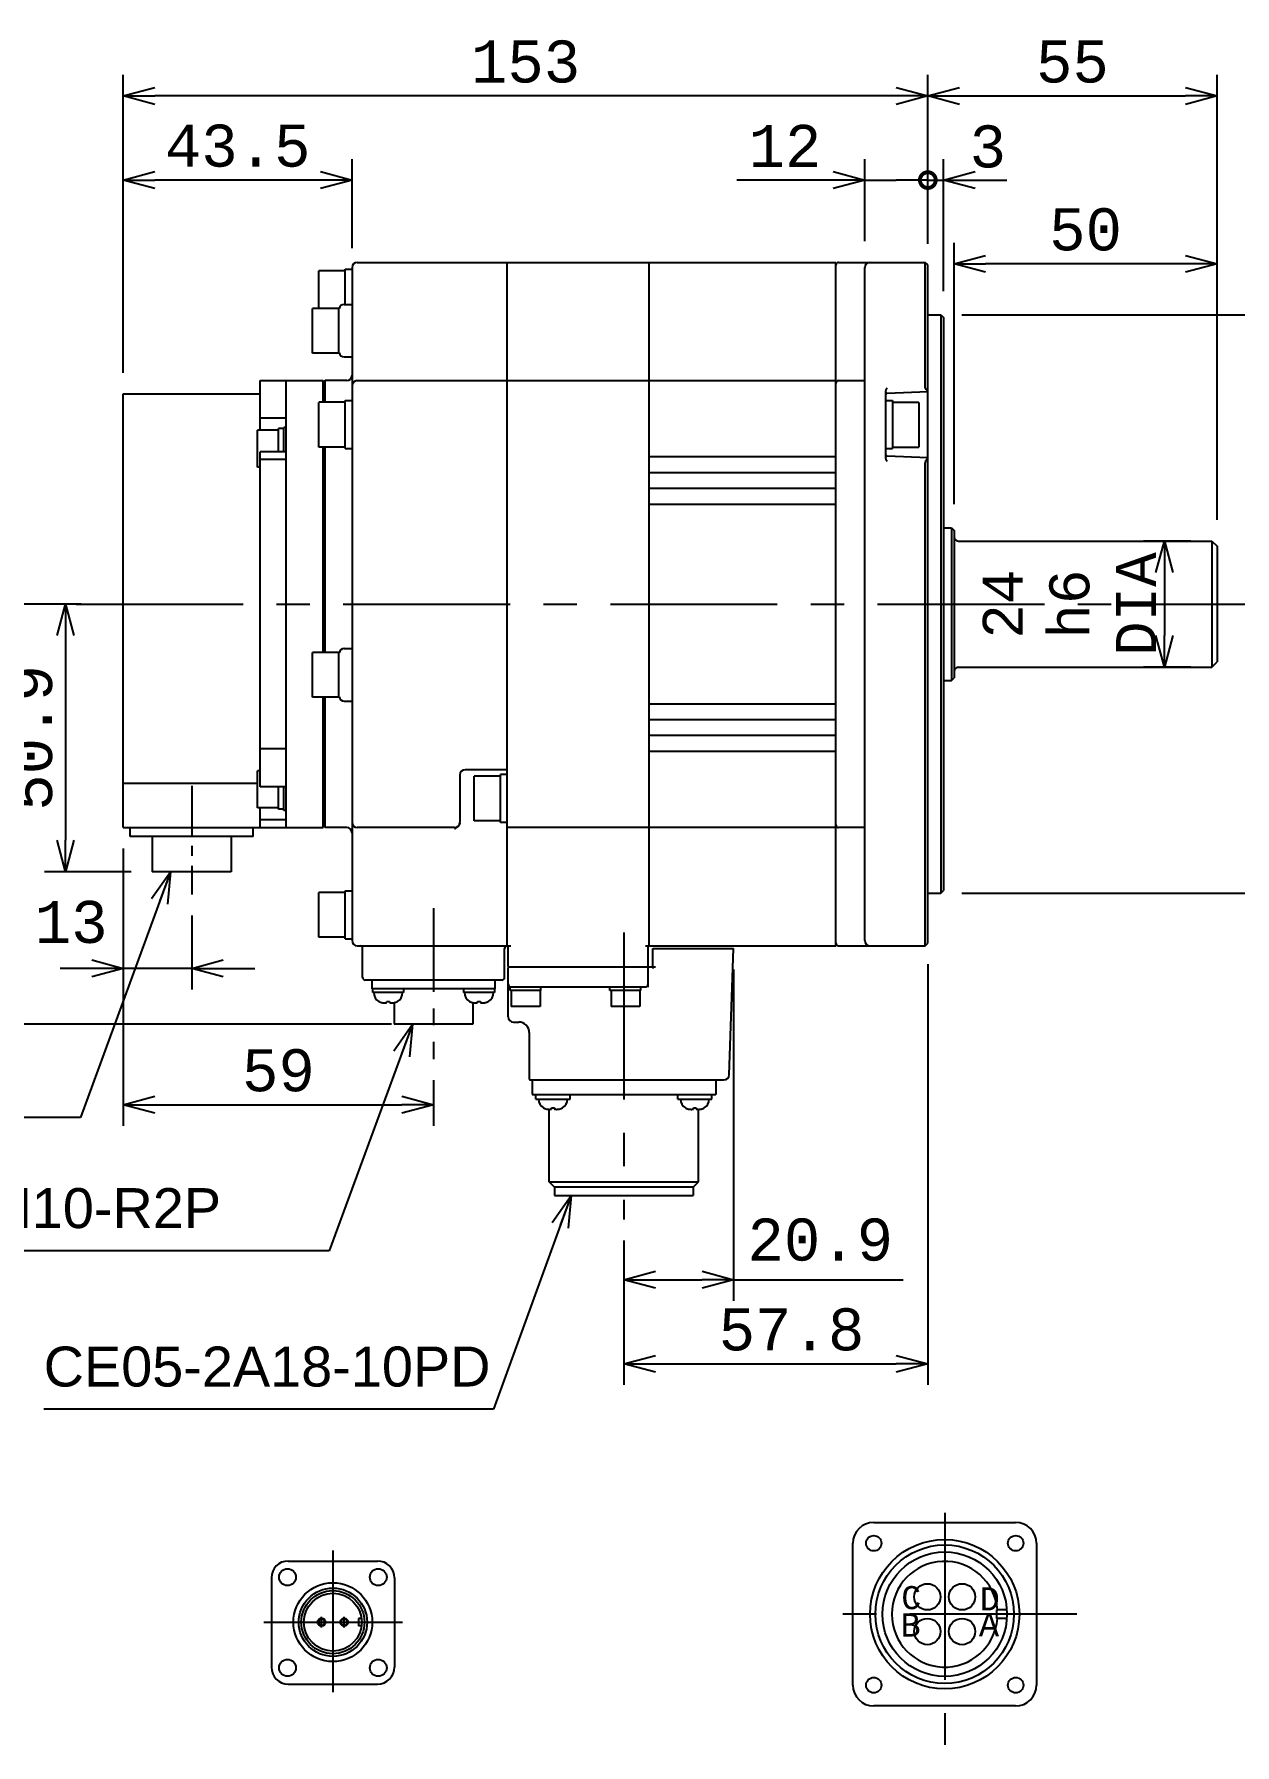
# Model space of a CAD drawing. Header units: millimetres. Extents: x 25 to 667, y 128 to 521.
# Drawn here: x 211.2 to 439.5, y 127.7 to 453.1 of the extents above; entities that cross this region are included whole.
import ezdxf

# ---------------------------------------------------------------- set-up
doc = ezdxf.new("R2010")
doc.units = ezdxf.units.MM
doc.linetypes.add('CENTER', pattern=[50.8, 31.75, -6.35, 6.35, -6.35])
for name, color, linetype in [('CENTER', 1, 'CENTER'), ('CONNECTOR-SECTION', 7, 'Continuous'), ('DIM', 97, 'Continuous')]:
    doc.layers.add(name, color=color, linetype=linetype)
doc.styles.add('Arial', font='ARIAL.TTF')
doc.styles.add('monotxt.shx', font='monotxt.shx', dxfattribs={"bigfont": 'extfont2.shx'})
doc.dimstyles.new('MANUAL', dxfattribs={"dimscale": 4, "dimtxt": 2, "dimasz": 1.5, "dimexe": 1, "dimexo": 1, "dimtad": 1, "dimdec": 1, "dimdsep": 46, "dimtxsty": 'monotxt.shx', "dimblk": 'OPEN30', "dimcen": 2.5, "dimadec": 0, "dimazin": 0, "dimtfac": 1, "dimtdec": 1, "dimtmove": 0, "dimatfit": 3, "dimldrblk": 'OPEN30', "dimfxl": 1, "dimtzin": 0, "dimlwe": -1, "dimarcsym": 0})
doc.dimstyles.new('MANUAL diameter', dxfattribs={"dimscale": 4, "dimtxt": 1.9, "dimasz": 1.5, "dimexe": 1, "dimexo": 1, "dimgap": 0.4, "dimtad": 1, "dimdsep": 46, "dimtxsty": 'monotxt.shx', "dimblk": 'OPEN30', "dimcen": 0.09, "dimclre": 256, "dimadec": 0, "dimazin": 0, "dimtfac": 1, "dimtmove": 0, "dimatfit": 3, "dimldrblk": 'OPEN30', "dimfxl": 1, "dimtolj": 1, "dimtzin": 0, "dimarcsym": 0})

# ---------------------------------------------------------------- blocks, each defined once
blk = doc.blocks.new('_DotSmall')
at = {"color": 0, "linetype": 'ByBlock', "const_width": 0.5}
blk.add_lwpolyline([(-0.0625, 0, 1), (0.0625, 0, 1)], format="xyb", close=True, dxfattribs=at)
blk = doc.blocks.new('_Open30')
at = {"color": 0, "linetype": 'ByBlock', "lineweight": -2}
for p, q in [((-1, 0.268), (0, 0)), ((0, 0), (-1, -0.268)), ((0, 0), (-1, 0))]:
    blk.add_line(p, q, dxfattribs=at)
blk = doc.blocks.new('*D8')
at = {"layer": 'Defpoints', "color": 0}
for p in [(369.12, 425.31), (369.12, 409.67), (381.12, 409.39)]:
    blk.add_point(p, dxfattribs=at)
at = {"layer": 'DIM', "color": 0}
for p, q in [((369.12, 413.67), (369.12, 429.31)), ((381.12, 413.39), (381.12, 429.31))]:
    blk.add_line(p, q, dxfattribs=at)
at = {"layer": 'DIM', "color": 0, "lineweight": -2}
for p, q in [((369.12, 425.31), (344.79, 425.31)), ((363.12, 425.31), (357.12, 425.31)), ((369.12, 425.31), (375.12, 425.31)), ((381.12, 425.31), (375.12, 425.31))]:
    blk.add_line(p, q, dxfattribs=at)
at = {"layer": 'DIM', "color": 0, "lineweight": -2, "xscale": 6, "yscale": 6, "zscale": 6}
for name, p in [('_Open30', (369.12, 425.31)), ('_DotSmall', (381.12, 425.31))]:
    blk.add_blockref(name, p, dxfattribs=at)
at = {"layer": 'DIM', "color": 0, "insert": (353.95, 431.81), "char_height": 8, "attachment_point": 5, "style": 'monotxt.shx'}
blk.add_mtext('12', dxfattribs=at)
blk = doc.blocks.new('*D9')
at = {"layer": 'Defpoints', "color": 0}
for p in [(384.12, 425.31), (381.12, 409.39), (384.12, 400.17)]:
    blk.add_point(p, dxfattribs=at)
at = {"layer": 'DIM', "color": 0}
for p, q in [((381.12, 413.39), (381.12, 429.31)), ((384.12, 404.17), (384.12, 429.31))]:
    blk.add_line(p, q, dxfattribs=at)
at = {"layer": 'DIM', "color": 0, "lineweight": -2}
for p, q in [((381.12, 425.31), (375.12, 425.31)), ((381.12, 425.31), (384.12, 425.31)), ((390.12, 425.31), (396.12, 425.31))]:
    blk.add_line(p, q, dxfattribs=at)
at = {"layer": 'DIM', "color": 0, "lineweight": -2, "xscale": 6, "yscale": 6, "zscale": 6}
blk.add_blockref('_DotSmall', (381.12, 425.31), dxfattribs=at)
at = {"layer": 'DIM', "color": 0, "lineweight": -2, "xscale": 6, "yscale": 6, "zscale": 6, "rotation": 180}
blk.add_blockref('_Open30', (384.12, 425.31), dxfattribs=at)
at = {"layer": 'DIM', "color": 0, "insert": (396.94, 431.66), "char_height": 8, "attachment_point": 5, "style": 'monotxt.shx'}
blk.add_mtext('3\u3000', dxfattribs=at)
blk = doc.blocks.new('*D10')
at = {"layer": 'Defpoints', "color": 0}
for p in [(228.12, 441.31), (381.12, 409.17), (228.12, 384.67)]:
    blk.add_point(p, dxfattribs=at)
at = {"layer": 'DIM', "color": 0}
for p, q in [((228.12, 388.67), (228.12, 445.31)), ((381.12, 413.17), (381.12, 445.31))]:
    blk.add_line(p, q, dxfattribs=at)
at = {"layer": 'DIM', "color": 0, "lineweight": -2}
blk.add_line((375.12, 441.31), (234.12, 441.31), dxfattribs=at)
at = {"layer": 'DIM', "color": 0, "lineweight": -2, "xscale": 6, "yscale": 6, "zscale": 6, "rotation": 180}
blk.add_blockref('_Open30', (228.12, 441.31), dxfattribs=at)
at = {"layer": 'DIM', "color": 0, "lineweight": -2, "xscale": 6, "yscale": 6, "zscale": 6}
blk.add_blockref('_Open30', (381.12, 441.31), dxfattribs=at)
at = {"layer": 'DIM', "color": 0, "insert": (304.62, 447.81), "char_height": 8, "attachment_point": 5, "style": 'monotxt.shx'}
blk.add_mtext('153', dxfattribs=at)
blk = doc.blocks.new('*D11')
at = {"layer": 'Defpoints', "color": 0}
for p in [(228.12, 425.31), (271.62, 408.38), (228.12, 384.67)]:
    blk.add_point(p, dxfattribs=at)
at = {"layer": 'DIM', "color": 0}
for p, q in [((228.12, 388.67), (228.12, 429.31)), ((271.62, 412.38), (271.62, 429.31))]:
    blk.add_line(p, q, dxfattribs=at)
at = {"layer": 'DIM', "color": 0, "lineweight": -2}
blk.add_line((265.62, 425.31), (234.12, 425.31), dxfattribs=at)
at = {"layer": 'DIM', "color": 0, "lineweight": -2, "xscale": 6, "yscale": 6, "zscale": 6, "rotation": 180}
blk.add_blockref('_Open30', (228.12, 425.31), dxfattribs=at)
at = {"layer": 'DIM', "color": 0, "lineweight": -2, "xscale": 6, "yscale": 6, "zscale": 6}
blk.add_blockref('_Open30', (271.62, 425.31), dxfattribs=at)
at = {"layer": 'DIM', "color": 0, "insert": (249.87, 431.81), "char_height": 8, "attachment_point": 5, "style": 'monotxt.shx'}
blk.add_mtext('43.5', dxfattribs=at)
blk = doc.blocks.new('*D12')
at = {"layer": 'Defpoints', "color": 0}
for p in [(436.12, 441.31), (381.12, 409.67), (436.12, 356.67)]:
    blk.add_point(p, dxfattribs=at)
at = {"layer": 'DIM', "color": 0}
for p, q in [((381.12, 413.67), (381.12, 445.31)), ((436.12, 360.67), (436.12, 445.31))]:
    blk.add_line(p, q, dxfattribs=at)
at = {"layer": 'DIM', "color": 0, "lineweight": -2}
blk.add_line((387.12, 441.31), (430.12, 441.31), dxfattribs=at)
at = {"layer": 'DIM', "color": 0, "lineweight": -2, "xscale": 6, "yscale": 6, "zscale": 6, "rotation": 180}
blk.add_blockref('_Open30', (381.12, 441.31), dxfattribs=at)
at = {"layer": 'DIM', "color": 0, "lineweight": -2, "xscale": 6, "yscale": 6, "zscale": 6}
blk.add_blockref('_Open30', (436.12, 441.31), dxfattribs=at)
at = {"layer": 'DIM', "color": 0, "insert": (408.62, 447.81), "char_height": 8, "attachment_point": 5, "style": 'monotxt.shx'}
blk.add_mtext('55', dxfattribs=at)
blk = doc.blocks.new('*D13')
at = {"layer": 'Defpoints', "color": 0}
for p in [(386.12, 409.39), (386.12, 359.67), (436.12, 356.67)]:
    blk.add_point(p, dxfattribs=at)
at = {"layer": 'DIM', "color": 0}
for p, q in [((386.12, 363.67), (386.12, 413.39)), ((436.12, 360.67), (436.12, 413.39))]:
    blk.add_line(p, q, dxfattribs=at)
at = {"layer": 'DIM', "color": 0, "lineweight": -2}
blk.add_line((430.12, 409.39), (392.12, 409.39), dxfattribs=at)
at = {"layer": 'DIM', "color": 0, "lineweight": -2, "xscale": 6, "yscale": 6, "zscale": 6, "rotation": 180}
blk.add_blockref('_Open30', (386.12, 409.39), dxfattribs=at)
at = {"layer": 'DIM', "color": 0, "lineweight": -2, "xscale": 6, "yscale": 6, "zscale": 6}
blk.add_blockref('_Open30', (436.12, 409.39), dxfattribs=at)
at = {"layer": 'DIM', "color": 0, "insert": (411.12, 415.89), "char_height": 8, "attachment_point": 5, "style": 'monotxt.shx'}
blk.add_mtext('50', dxfattribs=at)
blk = doc.blocks.new('*D14')
at = {"layer": 'Defpoints', "color": 0}
for p in [(383.62, 399.67), (383.62, 289.67), (451.53, 289.67)]:
    blk.add_point(p, dxfattribs=at)
at = {"layer": 'DIM', "lineweight": -2}
for p, q in [((387.62, 399.67), (455.53, 399.67)), ((387.62, 289.67), (455.53, 289.67))]:
    blk.add_line(p, q, dxfattribs=at)
at = {"layer": 'DIM', "color": 0, "lineweight": -2}
blk.add_line((451.53, 393.67), (451.53, 295.67), dxfattribs=at)
at = {"layer": 'DIM', "color": 0, "lineweight": -2, "xscale": 6, "yscale": 6, "zscale": 6}
for p, rotation in [((451.53, 399.67), 90), ((451.53, 289.67), 270)]:
    blk.add_blockref('_Open30', p, dxfattribs=dict(at, rotation=rotation))
at = {"layer": 'DIM', "color": 0, "insert": (446.13, 344.67), "char_height": 7.6, "attachment_point": 5, "rotation": 90, "style": 'monotxt.shx'}
blk.add_mtext('\\A1;110 h7 DIA.', dxfattribs=at)
blk = doc.blocks.new('*D15')
at = {"layer": 'Defpoints', "color": 0}
for p in [(435.12, 356.67), (426.11, 332.67), (435.12, 332.67)]:
    blk.add_point(p, dxfattribs=at)
at = {"layer": 'DIM', "lineweight": -2}
for p, q in [((431.12, 356.67), (422.11, 356.67)), ((431.12, 332.67), (422.11, 332.67))]:
    blk.add_line(p, q, dxfattribs=at)
at = {"layer": 'DIM', "color": 0, "lineweight": -2}
blk.add_line((426.11, 350.67), (426.11, 338.67), dxfattribs=at)
at = {"layer": 'DIM', "color": 0, "lineweight": -2, "xscale": 6, "yscale": 6, "zscale": 6}
for p, rotation in [((426.11, 356.67), 90), ((426.11, 332.67), 270)]:
    blk.add_blockref('_Open30', p, dxfattribs=dict(at, rotation=rotation))
at = {"layer": 'DIM', "color": 0, "insert": (408.04, 344.67), "char_height": 7.6, "attachment_point": 5, "rotation": 90, "style": 'monotxt.shx'}
blk.add_mtext('\\A1;24\\Ph6\\PDIA', dxfattribs=at)
blk = doc.blocks.new('*D16')
at = {"layer": 'Defpoints', "color": 0}
for p in [(381.12, 280.17), (323.32, 226.64), (381.12, 200.18)]:
    blk.add_point(p, dxfattribs=at)
at = {"layer": 'DIM', "color": 0}
for p, q in [((381.12, 276.17), (381.12, 196.18)), ((323.32, 222.64), (323.32, 196.18))]:
    blk.add_line(p, q, dxfattribs=at)
at = {"layer": 'DIM', "color": 0, "lineweight": -2}
blk.add_line((329.32, 200.18), (375.12, 200.18), dxfattribs=at)
at = {"layer": 'DIM', "color": 0, "lineweight": -2, "xscale": 6, "yscale": 6, "zscale": 6, "rotation": 180}
blk.add_blockref('_Open30', (323.32, 200.18), dxfattribs=at)
at = {"layer": 'DIM', "color": 0, "lineweight": -2, "xscale": 6, "yscale": 6, "zscale": 6}
blk.add_blockref('_Open30', (381.12, 200.18), dxfattribs=at)
at = {"layer": 'DIM', "color": 0, "insert": (355.2, 206.68), "char_height": 8, "attachment_point": 5, "style": 'monotxt.shx'}
blk.add_mtext('57.8', dxfattribs=at)
blk = doc.blocks.new('*D17')
at = {"layer": 'Defpoints', "color": 0}
for p in [(224.12, 344.67), (217.13, 293.77), (233.62, 293.77)]:
    blk.add_point(p, dxfattribs=at)
at = {"layer": 'DIM', "color": 0}
for p, q in [((220.12, 344.67), (213.13, 344.67)), ((229.62, 293.77), (213.13, 293.77))]:
    blk.add_line(p, q, dxfattribs=at)
at = {"layer": 'DIM', "color": 0, "lineweight": -2}
blk.add_line((217.13, 338.67), (217.13, 299.77), dxfattribs=at)
at = {"layer": 'DIM', "color": 0, "lineweight": -2, "xscale": 6, "yscale": 6, "zscale": 6}
for p, rotation in [((217.13, 344.67), 90), ((217.13, 293.77), 270)]:
    blk.add_blockref('_Open30', p, dxfattribs=dict(at, rotation=rotation))
at = {"layer": 'DIM', "color": 0, "insert": (210.63, 319.22), "char_height": 8, "attachment_point": 5, "rotation": 90, "style": 'monotxt.shx'}
blk.add_mtext('50.9', dxfattribs=at)
blk = doc.blocks.new('*D18')
at = {"layer": 'Defpoints', "color": 0}
for p in [(228.12, 302.17), (287.12, 258.14), (287.12, 249.46)]:
    blk.add_point(p, dxfattribs=at)
at = {"layer": 'DIM', "color": 0}
for p, q in [((228.12, 298.17), (228.12, 245.46)), ((287.12, 254.14), (287.12, 245.46))]:
    blk.add_line(p, q, dxfattribs=at)
at = {"layer": 'DIM', "color": 0, "lineweight": -2}
blk.add_line((234.12, 249.46), (281.12, 249.46), dxfattribs=at)
at = {"layer": 'DIM', "color": 0, "lineweight": -2, "xscale": 6, "yscale": 6, "zscale": 6, "rotation": 180}
blk.add_blockref('_Open30', (228.12, 249.46), dxfattribs=at)
at = {"layer": 'DIM', "color": 0, "lineweight": -2, "xscale": 6, "yscale": 6, "zscale": 6}
blk.add_blockref('_Open30', (287.12, 249.46), dxfattribs=at)
at = {"layer": 'DIM', "color": 0, "insert": (257.62, 255.96), "char_height": 8, "attachment_point": 5, "style": 'monotxt.shx'}
blk.add_mtext('59', dxfattribs=at)
blk = doc.blocks.new('*D19')
at = {"layer": 'Defpoints', "color": 0}
for p in [(224.12, 344.67), (201.13, 264.77), (283.12, 264.77)]:
    blk.add_point(p, dxfattribs=at)
at = {"layer": 'DIM', "color": 0}
for p, q in [((220.12, 344.67), (197.13, 344.67)), ((279.12, 264.77), (197.13, 264.77))]:
    blk.add_line(p, q, dxfattribs=at)
at = {"layer": 'DIM', "color": 0, "lineweight": -2}
blk.add_line((201.13, 338.67), (201.13, 270.77), dxfattribs=at)
at = {"layer": 'DIM', "color": 0, "lineweight": -2, "xscale": 6, "yscale": 6, "zscale": 6}
for p, rotation in [((201.13, 344.67), 90), ((201.13, 264.77), 270)]:
    blk.add_blockref('_Open30', p, dxfattribs=dict(at, rotation=rotation))
at = {"layer": 'DIM', "color": 0, "insert": (194.63, 304.72), "char_height": 8, "attachment_point": 5, "rotation": 90, "style": 'monotxt.shx'}
blk.add_mtext('79.9', dxfattribs=at)
blk = doc.blocks.new('*D22')
at = {"layer": 'Defpoints', "color": 0}
for p in [(344.19, 279.17), (323.32, 227.64), (344.19, 216.18)]:
    blk.add_point(p, dxfattribs=at)
at = {"layer": 'DIM', "color": 0}
for p, q in [((344.19, 275.17), (344.19, 212.18)), ((323.32, 223.64), (323.32, 212.18))]:
    blk.add_line(p, q, dxfattribs=at)
at = {"layer": 'DIM', "color": 0, "lineweight": -2}
blk.add_line((329.32, 216.18), (338.19, 216.18), dxfattribs=at)
at = {"layer": 'DIM', "color": 0, "lineweight": -2, "xscale": 6, "yscale": 6, "zscale": 6, "rotation": 180}
blk.add_blockref('_Open30', (323.32, 216.18), dxfattribs=at)
at = {"layer": 'DIM', "color": 0, "lineweight": -2, "xscale": 6, "yscale": 6, "zscale": 6}
blk.add_blockref('_Open30', (344.19, 216.18), dxfattribs=at)
at = {"layer": 'DIM', "color": 0, "insert": (360.67, 223.76), "char_height": 8, "attachment_point": 5, "style": 'monotxt.shx'}
blk.add_mtext('20.9', dxfattribs=at)
blk = doc.blocks.new('*D25')
at = {"layer": 'Defpoints', "color": 0}
for p in [(228.12, 302.17), (241.12, 289.47), (228.12, 275.4)]:
    blk.add_point(p, dxfattribs=at)
at = {"layer": 'DIM', "color": 0}
for p, q in [((228.12, 298.17), (228.12, 271.4)), ((241.12, 285.47), (241.12, 271.4))]:
    blk.add_line(p, q, dxfattribs=at)
at = {"layer": 'DIM', "color": 0, "lineweight": -2}
for p, q in [((222.12, 275.4), (216.12, 275.4)), ((241.12, 275.4), (228.12, 275.4)), ((247.12, 275.4), (253.12, 275.4))]:
    blk.add_line(p, q, dxfattribs=at)
at = {"layer": 'DIM', "color": 0, "lineweight": -2, "xscale": 6, "yscale": 6, "zscale": 6}
blk.add_blockref('_Open30', (228.12, 275.4), dxfattribs=at)
at = {"layer": 'DIM', "color": 0, "lineweight": -2, "xscale": 6, "yscale": 6, "zscale": 6, "rotation": 180}
blk.add_blockref('_Open30', (241.12, 275.4), dxfattribs=at)
at = {"layer": 'DIM', "color": 0, "insert": (218.2, 284.17), "char_height": 8, "attachment_point": 5, "style": 'monotxt.shx'}
blk.add_mtext('13', dxfattribs=at)

msp = doc.modelspace()

# ---------------------------------------------------------------- linework, layer by layer
for p, q in [((270.321, 408.029), (265.321, 408.029)), ((265.321, 400.923), (265.321, 408.027)), ((270.321, 401.673), (270.321, 408.379)), ((270.321, 408.379), (271.621, 408.379)), ((271.621, 408.673), (271.621, 280.673)), ((272.621, 409.673), (363.621, 409.673)), ((301.121, 279.673), (301.121, 409.673)), ((328.121, 279.673), (328.121, 409.673)), ((363.621, 279.673), (363.621, 409.673)), ((364.121, 409.673), (380.621, 409.673)), ((369.121, 344.673), (369.121, 408.673)), ((380.621, 386.06), (380.621, 409.673)), ((381.121, 409.173), (380.621, 409.673)), ((381.121, 280.173), (381.121, 409.173)), ((269.121, 400.923), (264.121, 400.923)), ((264.121, 392.424), (264.121, 400.921)), ((269.121, 392.424), (269.121, 400.921)), ((270.121, 401.673), (271.621, 401.673)), ((381.121, 399.673), (383.621, 399.673)), ((383.621, 399.673), (383.621, 289.673)), ((383.621, 399.673), (384.121, 399.173)), ((384.121, 399.172), (384.121, 290.173)), ((269.121, 392.423), (264.121, 392.423)), ((270.121, 391.673), (271.621, 391.673)), ((270.621, 387.173), (266.521, 387.173)), ((266.521, 383.048), (266.521, 387.173)), ((272.621, 387.173), (363.621, 387.173)), ((364.121, 387.173), (369.121, 387.173)), ((373.121, 372.618), (373.121, 384.977)), ((373.411, 384.808), (381.121, 385.077)), ((270.321, 383.048), (265.321, 383.048)), ((265.321, 374.549), (265.321, 383.046)), ((270.321, 374.244), (270.321, 383.398)), ((270.321, 383.398), (271.621, 383.398)), ((373.121, 383.398), (374.421, 383.398)), ((374.421, 383.398), (374.421, 374.244)), ((374.421, 383.048), (379.421, 383.048)), ((379.421, 383.046), (379.421, 374.549)), ((270.321, 374.548), (265.321, 374.548)), ((266.521, 335.464), (266.521, 374.548)), ((270.321, 374.244), (271.621, 374.244)), ((373.121, 374.244), (374.421, 374.244)), ((374.421, 374.548), (379.421, 374.548)), ((363.621, 372.673), (328.121, 372.673)), ((381.121, 372.518), (373.411, 372.787)), ((380.621, 279.673), (380.621, 371.535)), ((328.121, 369.673), (363.621, 369.673)), ((363.621, 366.673), (328.121, 366.673)), ((328.121, 363.673), (363.621, 363.673)), ((384.121, 359.173), (385.621, 359.173)), ((385.621, 359.173), (385.621, 330.173)), ((385.621, 359.173), (386.121, 358.673)), ((386.121, 358.673), (386.121, 330.673)), ((386.921, 356.673), (435.121, 356.673)), ((435.121, 356.673), (435.121, 332.673)), ((435.121, 356.673), (436.121, 355.673)), ((436.121, 355.673), (436.121, 333.673)), ((369.121, 280.673), (369.121, 344.673)), ((269.121, 335.464), (264.121, 335.464)), ((264.121, 326.965), (264.121, 335.462)), ((269.121, 326.965), (269.121, 335.462)), ((270.121, 336.214), (271.621, 336.214)), ((386.921, 332.673), (435.121, 332.673)), ((435.121, 332.673), (436.121, 333.673)), ((384.121, 330.173), (385.621, 330.173)), ((385.621, 330.173), (386.121, 330.673)), ((269.121, 326.964), (264.121, 326.964)), ((266.521, 302.173), (266.521, 326.964)), ((270.121, 326.214), (271.621, 326.214)), ((363.621, 325.673), (328.121, 325.673)), ((363.621, 322.673), (328.121, 322.673)), ((363.621, 319.673), (328.121, 319.673)), ((328.121, 316.673), (363.621, 316.673)), ((301.121, 313.173), (293.121, 313.173)), ((292.121, 312.287), (292.121, 303.173)), ((299.821, 311.923), (294.821, 311.923)), ((294.821, 303.424), (294.821, 311.921)), ((301.121, 312.273), (299.821, 312.273)), ((299.821, 303.119), (299.821, 312.273)), ((266.521, 302.173), (266.121, 302.573)), ((299.821, 303.423), (294.821, 303.423)), ((301.121, 303.119), (299.821, 303.119)), ((270.621, 302.173), (266.521, 302.173)), ((291.121, 302.173), (272.621, 302.173)), ((363.621, 302.173), (301.121, 302.173)), ((369.121, 302.173), (364.121, 302.173)), ((270.321, 289.816), (265.321, 289.816)), ((265.321, 281.318), (265.321, 289.815)), ((270.321, 281.012), (270.321, 290.166)), ((270.321, 290.166), (271.621, 290.166)), ((381.121, 289.673), (383.621, 289.673)), ((383.621, 289.673), (384.121, 290.173)), ((270.321, 281.316), (265.321, 281.316)), ((270.321, 281.012), (271.621, 281.012)), ((380.621, 279.673), (381.121, 280.173)), ((272.621, 279.673), (301.821, 279.673)), ((273.621, 273.673), (273.621, 279.173)), ((300.621, 273.673), (300.621, 279.173)), ((301.321, 275.773), (301.321, 279.673)), ((327.421, 279.673), (363.621, 279.673)), ((327.921, 275.773), (327.921, 279.673)), ((328.821, 279.173), (344.194, 279.173)), ((328.821, 275.51), (328.821, 279.173)), ((343.355, 255.138), (344.194, 279.173)), ((364.121, 279.673), (380.621, 279.673)), ((301.321, 266.173), (301.321, 275.473)), ((301.421, 275.673), (329.321, 275.673)), ((327.921, 271.813), (327.921, 275.473)), ((300.121, 273.173), (274.121, 273.173)), ((275.421, 271.473), (275.421, 273.173)), ((298.821, 271.473), (275.421, 271.473)), ((275.541, 271.473), (275.541, 270.773)), ((281.42, 270.773), (275.543, 270.773)), ((281.42, 271.473), (281.42, 270.773)), ((292.801, 271.473), (292.801, 270.773)), ((298.68, 270.773), (292.803, 270.773)), ((298.68, 271.473), (298.68, 270.773)), ((298.821, 271.473), (298.821, 273.173)), ((301.671, 271.173), (301.671, 271.873)), ((301.673, 271.873), (327.421, 271.873)), ((307.55, 271.173), (301.673, 271.173)), ((301.871, 271.173), (301.871, 268.173)), ((307.371, 271.173), (307.371, 268.173)), ((307.55, 271.173), (307.55, 271.873)), ((320.671, 271.173), (320.671, 271.873)), ((326.55, 271.173), (320.673, 271.173)), ((320.871, 271.173), (320.871, 268.173)), ((326.371, 271.173), (326.371, 268.173)), ((326.55, 271.173), (326.55, 271.873)), ((276.691, 269.108), (276.713, 269.108)), ((278.211, 269.108), (278.771, 269.108)), ((278.211, 268.888), (278.211, 269.108)), ((278.771, 269.108), (278.771, 268.888)), ((279.621, 268.873), (279.621, 264.773)), ((280.269, 269.108), (280.291, 269.108)), ((293.951, 269.108), (293.973, 269.108)), ((294.621, 268.873), (294.621, 264.773)), ((295.471, 269.108), (296.031, 269.108)), ((295.471, 268.888), (295.471, 269.108)), ((296.031, 269.108), (296.031, 268.888)), ((297.529, 269.108), (297.551, 269.108)), ((307.369, 268.173), (301.874, 268.173)), ((326.369, 268.173), (320.874, 268.173)), ((294.621, 264.773), (279.621, 264.773)), ((302.322, 265.173), (303.324, 265.173)), ((305.321, 263.173), (305.321, 254.373)), ((305.521, 254.173), (342.356, 254.173)), ((305.861, 254.173), (305.861, 251.423)), ((340.781, 254.173), (340.781, 251.423)), ((305.861, 251.423), (340.781, 251.423)), ((306.586, 250.523), (306.586, 251.423)), ((306.586, 250.523), (313.086, 250.523)), ((313.086, 250.523), (313.086, 251.423)), ((333.556, 250.523), (333.556, 251.423)), ((333.556, 250.523), (340.056, 250.523)), ((340.056, 250.523), (340.056, 251.423)), ((308.036, 248.858), (308.058, 248.858)), ((309.121, 234.808), (309.121, 248.583)), ((309.556, 248.638), (309.556, 248.858)), ((309.556, 248.858), (310.116, 248.858)), ((310.116, 248.858), (310.116, 248.638)), ((311.614, 248.858), (311.636, 248.858)), ((335.006, 248.858), (335.028, 248.858)), ((336.526, 248.638), (336.526, 248.858)), ((336.526, 248.858), (337.086, 248.858)), ((337.086, 248.858), (337.086, 248.638)), ((337.521, 234.808), (337.521, 248.583)), ((338.584, 248.858), (338.606, 248.858)), ((309.121, 234.808), (337.521, 234.808)), ((310.146, 233.783), (309.121, 234.808)), ((336.496, 233.783), (337.521, 234.808)), ((336.496, 233.783), (310.146, 233.783)), ((310.146, 233.783), (310.146, 232.183)), ((310.146, 232.183), (336.496, 232.183)), ((336.496, 233.783), (336.496, 232.183))]:
    msp.add_line(p, q)
at = {"color": 215}
for p, q in [((254.121, 387.173), (266.121, 387.173)), ((254.121, 377.741), (254.121, 387.173)), ((259.121, 302.173), (259.121, 387.173)), ((266.521, 387.173), (266.121, 386.773)), ((266.121, 383.048), (266.121, 387.173)), ((228.121, 302.173), (228.121, 384.673)), ((228.121, 384.673), (254.121, 384.673)), ((257.621, 377.741), (253.621, 377.741)), ((253.621, 370.741), (253.621, 377.741)), ((259.121, 380.021), (254.121, 380.021)), ((258.621, 378.041), (257.621, 378.041)), ((257.621, 373.657), (257.621, 378.041)), ((259.121, 378.241), (258.621, 378.241)), ((258.621, 373.657), (258.621, 378.241)), ((266.121, 335.464), (266.121, 374.548)), ((254.121, 309.92), (254.121, 373.657)), ((259.121, 373.657), (254.121, 373.657)), ((259.121, 372.176), (254.121, 372.176)), ((254.121, 370.741), (253.621, 370.741)), ((266.121, 302.173), (266.121, 326.964)), ((259.121, 317.169), (254.121, 317.169)), ((253.621, 305.934), (253.621, 312.934)), ((254.121, 312.934), (253.621, 312.934)), ((228.121, 310.628), (253.621, 310.628)), ((259.121, 309.92), (254.121, 309.92)), ((257.621, 305.668), (257.621, 309.92)), ((258.621, 305.434), (258.621, 309.92)), ((257.621, 305.934), (253.621, 305.934)), ((254.121, 302.173), (254.121, 305.934)), ((259.121, 303.654), (254.121, 303.654)), ((258.621, 305.668), (257.621, 305.668)), ((259.121, 305.434), (258.621, 305.434)), ((228.121, 302.173), (266.121, 302.173)), ((229.421, 300.473), (229.421, 302.173)), ((252.821, 300.473), (229.421, 300.473)), ((233.621, 300.473), (233.621, 293.773)), ((248.621, 300.473), (248.621, 293.773)), ((252.821, 300.473), (252.821, 302.173)), ((248.621, 293.773), (233.621, 293.773))]:
    msp.add_line(p, q, dxfattribs=at)
for centre, radius, start, end in [((272.621, 408.673), 1, 90, 180), ((364.121, 409.173), 0.5, 90, 180), ((370.121, 408.673), 1, 90, 180), ((270.121, 400.673), 1, 90, 168.75101), ((270.121, 392.673), 1, 191.24899, 270), ((270.621, 388.173), 1, 270, 0), ((272.621, 386.173), 1, 90, 180), ((364.121, 386.673), 0.5, 90, 180), ((373.421, 384.508), 0.3, 92, 180.00006), ((373.421, 373.087), 0.3, 180, 268), ((386.921, 357.473), 0.8, 180, 270), ((270.121, 335.214), 1, 90, 168.75101), ((386.921, 331.873), 0.8, 90, 180), ((270.121, 327.214), 1, 191.24899, 270), ((293.121, 312.173), 1, 90, 177.42427), ((272.621, 303.173), 1, 180, 270), ((291.121, 303.173), 1, 270, 0), ((364.121, 302.673), 0.5, 180, 270), ((270.621, 301.173), 1, 0, 90), ((272.621, 280.673), 1, 180, 270), ((364.121, 280.173), 0.5, 180, 270), ((370.121, 280.673), 1, 180, 270), ((273.121, 279.173), 0.5, 0, 90), ((301.121, 279.173), 0.5, 90, 180), ((274.121, 273.673), 0.5, 180, 270), ((300.121, 273.673), 0.5, 270, 0), ((301.421, 275.773), 0.1, 180, 270), ((301.521, 275.473), 0.2, 90, 180), ((327.721, 275.473), 0.2, 0, 90), ((327.821, 275.773), 0.1, 270, 0), ((277.675, 270.773), 1.934, 180, 239.41971), ((279.307, 270.773), 1.934, 300.58029, 0), ((294.935, 270.773), 1.934, 180, 239.41971), ((296.567, 270.773), 1.934, 300.58029, 0), ((301.821, 272.373), 0.5, 180, 270), ((327.421, 272.373), 0.5, 270, 0), ((302.321, 266.173), 1, 180, 270), ((303.321, 263.173), 2, 0, 90), ((305.521, 254.373), 0.2, 180, 270), ((342.356, 255.173), 1, 270, 358), ((309.02, 250.523), 1.934, 180, 239.41971), ((310.652, 250.523), 1.934, 300.58029, 0), ((335.99, 250.523), 1.934, 180, 239.41971), ((337.622, 250.523), 1.934, 300.58029, 0)]:
    msp.add_arc(centre, radius, start, end)
at = {"linetype": 'Continuous'}
for points, knots in [([(373.121, 384.977), (373.128, 385.055), (373.142, 385.207), (373.222, 385.421), (373.317, 385.619), (373.387, 385.746), (373.421, 385.809)], [0, 0, 0, 0, 0.23203851, 0.45762672, 0.67796197, 0.89213405, 0.89213405, 0.89213405, 0.89213405]), ([(381.121, 385.211), (381.057, 385.251), (380.933, 385.33), (380.792, 385.494), (380.692, 385.674), (380.632, 385.865), (380.625, 385.996), (380.621, 386.06)], [0, 0, 0, 0, 0.2259146, 0.4382722, 0.6418554, 0.8399754, 1.0326452, 1.0326452, 1.0326452, 1.0326452]), ([(373.421, 371.786), (373.387, 371.849), (373.317, 371.976), (373.222, 372.174), (373.142, 372.388), (373.128, 372.54), (373.121, 372.618)], [0, 0, 0, 0, 0.21417189, 0.4345071, 0.66009534, 0.89213402, 0.89213402, 0.89213402, 0.89213402]), ([(381.121, 372.384), (381.057, 372.344), (380.933, 372.265), (380.792, 372.101), (380.692, 371.921), (380.632, 371.73), (380.625, 371.599), (380.621, 371.535)], [0, 0, 0, 0, 0.2259146, 0.4382722, 0.6418554, 0.8399754, 1.0326452, 1.0326452, 1.0326452, 1.0326452]), ([(292.087, 302.912), (292.086, 302.908), (292.079, 302.884), (292.065, 302.839), (292.042, 302.777), (292.013, 302.714), (291.977, 302.648), (291.935, 302.579), (291.885, 302.509), (291.825, 302.436), (291.756, 302.361), (291.676, 302.285), (291.584, 302.209), (291.481, 302.132), (291.368, 302.058), (291.248, 301.987), (291.163, 301.945), (291.121, 301.924)], [0, 0, 0, 0, 0.0123901, 0.075045, 0.1408107, 0.2105759, 0.2852199, 0.3650608, 0.4512575, 0.5449712, 0.6466626, 0.7571647, 0.8767426, 1.0052182, 1.1412031, 1.2822586, 1.4237384, 1.4237384, 1.4237384, 1.4237384]), ([(292.104, 302.988), (292.102, 302.978), (292.1, 302.968), (292.098, 302.957), (292.098, 302.956)], [0, 0, 0, 0, 0.030372306, 0.032361253, 0.032361253, 0.032361253, 0.032361253]), ([(328.821, 275.51), (328.832, 275.505), (328.855, 275.495), (328.888, 275.48), (328.91, 275.47), (328.921, 275.466)], [0, 0, 0, 0, 0.03651427, 0.07300819, 0.10948179, 0.10948179, 0.10948179, 0.10948179]), ([(276.713, 269.108), (276.771, 269.076), (276.888, 269.012), (277.076, 268.938), (277.207, 268.905), (277.273, 268.888)], [0, 0, 0, 0, 0.19868195, 0.39963787, 0.60367541, 0.60367541, 0.60367541, 0.60367541]), ([(277.273, 268.888), (277.29, 268.885), (277.323, 268.879), (277.374, 268.871), (277.408, 268.866), (277.425, 268.864)], [0, 0, 0, 0, 0.050409, 0.10171826, 0.1539302, 0.1539302, 0.1539302, 0.1539302]), ([(277.425, 268.864), (277.455, 268.86), (277.52, 268.853), (277.626, 268.843), (277.743, 268.834), (277.826, 268.83), (277.868, 268.828)], [0, 0, 0, 0, 0.09002401, 0.19733096, 0.31721699, 0.4442662, 0.4442662, 0.4442662, 0.4442662]), ([(277.868, 268.828), (277.893, 268.83), (277.941, 268.834), (278.01, 268.843), (278.07, 268.853), (278.107, 268.861), (278.123, 268.864)], [0, 0, 0, 0, 0.07562336, 0.14571482, 0.20744341, 0.25828884, 0.25828884, 0.25828884, 0.25828884]), ([(278.123, 268.864), (278.133, 268.866), (278.153, 268.871), (278.183, 268.879), (278.202, 268.885), (278.211, 268.888)], [0, 0, 0, 0, 0.030757648, 0.061093001, 0.091034286, 0.091034286, 0.091034286, 0.091034286]), ([(278.771, 268.888), (278.781, 268.885), (278.8, 268.879), (278.829, 268.871), (278.849, 268.866), (278.859, 268.864)], [0, 0, 0, 0, 0.029948393, 0.060284055, 0.091034287, 0.091034287, 0.091034287, 0.091034287]), ([(278.859, 268.864), (278.876, 268.861), (278.912, 268.853), (278.972, 268.843), (279.041, 268.834), (279.089, 268.83), (279.115, 268.828)], [0, 0, 0, 0, 0.05084543, 0.11257402, 0.18266548, 0.25828884, 0.25828884, 0.25828884, 0.25828884]), ([(279.115, 268.828), (279.158, 268.83), (279.241, 268.834), (279.359, 268.843), (279.464, 268.853), (279.528, 268.861), (279.557, 268.864)], [0, 0, 0, 0, 0.12912991, 0.2499958, 0.35671532, 0.4442661, 0.4442661, 0.4442661, 0.4442661]), ([(279.557, 268.864), (279.575, 268.866), (279.609, 268.871), (279.659, 268.879), (279.693, 268.885), (279.709, 268.888)], [0, 0, 0, 0, 0.05223179, 0.10354052, 0.1539302, 0.1539302, 0.1539302, 0.1539302]), ([(279.709, 268.888), (279.775, 268.905), (279.906, 268.938), (280.094, 269.012), (280.211, 269.076), (280.269, 269.108)], [0, 0, 0, 0, 0.20402164, 0.40497761, 0.60367541, 0.60367541, 0.60367541, 0.60367541]), ([(293.973, 269.108), (294.031, 269.076), (294.148, 269.012), (294.336, 268.938), (294.467, 268.905), (294.533, 268.888)], [0, 0, 0, 0, 0.19868195, 0.39963787, 0.60367541, 0.60367541, 0.60367541, 0.60367541]), ([(294.533, 268.888), (294.55, 268.885), (294.583, 268.879), (294.634, 268.871), (294.668, 268.866), (294.685, 268.864)], [0, 0, 0, 0, 0.050409, 0.10171826, 0.1539302, 0.1539302, 0.1539302, 0.1539302]), ([(294.685, 268.864), (294.715, 268.86), (294.78, 268.853), (294.886, 268.843), (295.003, 268.834), (295.086, 268.83), (295.128, 268.828)], [0, 0, 0, 0, 0.09002401, 0.19733096, 0.31721699, 0.4442662, 0.4442662, 0.4442662, 0.4442662]), ([(295.128, 268.828), (295.153, 268.83), (295.201, 268.834), (295.27, 268.843), (295.33, 268.853), (295.367, 268.861), (295.383, 268.864)], [0, 0, 0, 0, 0.07562336, 0.14571482, 0.20744341, 0.25828884, 0.25828884, 0.25828884, 0.25828884]), ([(295.383, 268.864), (295.393, 268.866), (295.413, 268.871), (295.443, 268.879), (295.462, 268.885), (295.471, 268.888)], [0, 0, 0, 0, 0.030757648, 0.061093001, 0.091034286, 0.091034286, 0.091034286, 0.091034286]), ([(296.031, 268.888), (296.041, 268.885), (296.06, 268.879), (296.089, 268.871), (296.109, 268.866), (296.119, 268.864)], [0, 0, 0, 0, 0.029948393, 0.060284055, 0.091034287, 0.091034287, 0.091034287, 0.091034287]), ([(296.119, 268.864), (296.136, 268.861), (296.172, 268.853), (296.232, 268.843), (296.301, 268.834), (296.349, 268.83), (296.375, 268.828)], [0, 0, 0, 0, 0.05084543, 0.11257402, 0.18266548, 0.25828884, 0.25828884, 0.25828884, 0.25828884]), ([(296.375, 268.828), (296.418, 268.83), (296.501, 268.834), (296.619, 268.843), (296.724, 268.853), (296.788, 268.861), (296.817, 268.864)], [0, 0, 0, 0, 0.12912991, 0.2499958, 0.35671532, 0.4442661, 0.4442661, 0.4442661, 0.4442661]), ([(296.817, 268.864), (296.835, 268.866), (296.869, 268.871), (296.919, 268.879), (296.953, 268.885), (296.969, 268.888)], [0, 0, 0, 0, 0.05223179, 0.10354052, 0.1539302, 0.1539302, 0.1539302, 0.1539302]), ([(296.969, 268.888), (297.035, 268.905), (297.166, 268.938), (297.354, 269.012), (297.471, 269.076), (297.529, 269.108)], [0, 0, 0, 0, 0.20402164, 0.40497761, 0.60367541, 0.60367541, 0.60367541, 0.60367541]), ([(308.058, 248.858), (308.116, 248.826), (308.233, 248.762), (308.421, 248.688), (308.552, 248.655), (308.618, 248.638)], [0, 0, 0, 0, 0.19868195, 0.39963787, 0.60367541, 0.60367541, 0.60367541, 0.60367541]), ([(308.618, 248.638), (308.635, 248.635), (308.668, 248.629), (308.719, 248.621), (308.753, 248.616), (308.77, 248.614)], [0, 0, 0, 0, 0.050409, 0.10171826, 0.1539302, 0.1539302, 0.1539302, 0.1539302]), ([(308.77, 248.614), (308.8, 248.61), (308.865, 248.603), (308.971, 248.593), (309.088, 248.584), (309.171, 248.58), (309.213, 248.578)], [0, 0, 0, 0, 0.09002401, 0.19733096, 0.31721699, 0.4442662, 0.4442662, 0.4442662, 0.4442662]), ([(309.213, 248.578), (309.238, 248.58), (309.286, 248.584), (309.355, 248.593), (309.415, 248.603), (309.452, 248.611), (309.468, 248.614)], [0, 0, 0, 0, 0.07562336, 0.14571482, 0.20744341, 0.25828884, 0.25828884, 0.25828884, 0.25828884]), ([(309.468, 248.614), (309.478, 248.616), (309.498, 248.621), (309.528, 248.629), (309.547, 248.635), (309.556, 248.638)], [0, 0, 0, 0, 0.030757648, 0.061093001, 0.091034286, 0.091034286, 0.091034286, 0.091034286]), ([(310.116, 248.638), (310.126, 248.635), (310.145, 248.629), (310.174, 248.621), (310.194, 248.616), (310.204, 248.614)], [0, 0, 0, 0, 0.029948393, 0.060284055, 0.091034287, 0.091034287, 0.091034287, 0.091034287]), ([(310.204, 248.614), (310.221, 248.611), (310.257, 248.603), (310.317, 248.593), (310.386, 248.584), (310.434, 248.58), (310.46, 248.578)], [0, 0, 0, 0, 0.05084543, 0.11257402, 0.18266548, 0.25828884, 0.25828884, 0.25828884, 0.25828884]), ([(310.46, 248.578), (310.503, 248.58), (310.586, 248.584), (310.704, 248.593), (310.809, 248.603), (310.873, 248.611), (310.902, 248.614)], [0, 0, 0, 0, 0.12912991, 0.2499958, 0.35671532, 0.4442661, 0.4442661, 0.4442661, 0.4442661]), ([(310.902, 248.614), (310.92, 248.616), (310.954, 248.621), (311.004, 248.629), (311.038, 248.635), (311.054, 248.638)], [0, 0, 0, 0, 0.05223179, 0.10354052, 0.1539302, 0.1539302, 0.1539302, 0.1539302]), ([(311.054, 248.638), (311.12, 248.655), (311.251, 248.688), (311.439, 248.762), (311.556, 248.826), (311.614, 248.858)], [0, 0, 0, 0, 0.20402164, 0.40497761, 0.60367541, 0.60367541, 0.60367541, 0.60367541]), ([(335.028, 248.858), (335.086, 248.826), (335.203, 248.762), (335.391, 248.688), (335.522, 248.655), (335.588, 248.638)], [0, 0, 0, 0, 0.19868195, 0.39963787, 0.60367541, 0.60367541, 0.60367541, 0.60367541]), ([(335.588, 248.638), (335.605, 248.635), (335.638, 248.629), (335.689, 248.621), (335.723, 248.616), (335.74, 248.614)], [0, 0, 0, 0, 0.050409, 0.10171826, 0.1539302, 0.1539302, 0.1539302, 0.1539302]), ([(335.74, 248.614), (335.77, 248.61), (335.835, 248.603), (335.941, 248.593), (336.058, 248.584), (336.141, 248.58), (336.183, 248.578)], [0, 0, 0, 0, 0.09002401, 0.19733096, 0.31721699, 0.4442662, 0.4442662, 0.4442662, 0.4442662]), ([(336.183, 248.578), (336.208, 248.58), (336.256, 248.584), (336.325, 248.593), (336.385, 248.603), (336.422, 248.611), (336.438, 248.614)], [0, 0, 0, 0, 0.07562336, 0.14571482, 0.20744341, 0.25828884, 0.25828884, 0.25828884, 0.25828884]), ([(336.438, 248.614), (336.448, 248.616), (336.468, 248.621), (336.498, 248.629), (336.517, 248.635), (336.526, 248.638)], [0, 0, 0, 0, 0.030757648, 0.061093001, 0.091034286, 0.091034286, 0.091034286, 0.091034286]), ([(337.086, 248.638), (337.096, 248.635), (337.115, 248.629), (337.144, 248.621), (337.164, 248.616), (337.174, 248.614)], [0, 0, 0, 0, 0.029948393, 0.060284055, 0.091034287, 0.091034287, 0.091034287, 0.091034287]), ([(337.174, 248.614), (337.191, 248.611), (337.227, 248.603), (337.287, 248.593), (337.356, 248.584), (337.404, 248.58), (337.43, 248.578)], [0, 0, 0, 0, 0.05084543, 0.11257402, 0.18266548, 0.25828884, 0.25828884, 0.25828884, 0.25828884]), ([(337.43, 248.578), (337.473, 248.58), (337.556, 248.584), (337.674, 248.593), (337.779, 248.603), (337.843, 248.611), (337.872, 248.614)], [0, 0, 0, 0, 0.12912991, 0.2499958, 0.35671532, 0.4442661, 0.4442661, 0.4442661, 0.4442661]), ([(337.872, 248.614), (337.89, 248.616), (337.924, 248.621), (337.974, 248.629), (338.008, 248.635), (338.024, 248.638)], [0, 0, 0, 0, 0.05223179, 0.10354052, 0.1539302, 0.1539302, 0.1539302, 0.1539302]), ([(338.024, 248.638), (338.09, 248.655), (338.221, 248.688), (338.409, 248.762), (338.526, 248.826), (338.584, 248.858)], [0, 0, 0, 0, 0.20402164, 0.40497761, 0.60367541, 0.60367541, 0.60367541, 0.60367541])]:
    msp.add_open_spline(points, degree=3, knots=knots, dxfattribs=at)
for points in [[(292.088, 302.916), (292.087, 302.914), (292.087, 302.913), (292.087, 302.912)], [(292.094, 302.94), (292.092, 302.932), (292.09, 302.924), (292.088, 302.916)], [(292.095, 302.947), (292.095, 302.945), (292.094, 302.943), (292.094, 302.94)], [(292.097, 302.955), (292.097, 302.952), (292.096, 302.95), (292.095, 302.947)], [(292.098, 302.956), (292.097, 302.956), (292.097, 302.955), (292.097, 302.955)], [(292.105, 302.991), (292.104, 302.99), (292.104, 302.989), (292.104, 302.988)], [(292.107, 303.004), (292.106, 303.001), (292.106, 302.998), (292.105, 302.995)], [(292.105, 302.995), (292.105, 302.993), (292.105, 302.992), (292.105, 302.991)], [(292.109, 303.015), (292.108, 303.011), (292.108, 303.008), (292.107, 303.004)]]:
    msp.add_open_spline(points, degree=3, dxfattribs=at)
at = {"layer": 'CENTER'}
for p, q in [((219.141, 344.673), (443.662, 344.673)), ((323.321, 282.193), (323.321, 227.636))]:
    msp.add_line(p, q, dxfattribs=at)
at = {"layer": 'CENTER', "ltscale": 0.3}
msp.add_line((241.121, 310.123), (241.121, 289.473), dxfattribs=at)
at = {"layer": 'CENTER', "ltscale": 0.5}
msp.add_line((287.121, 286.813), (287.121, 258.136), dxfattribs=at)
at = {"layer": 'CONNECTOR-SECTION'}
for p, q in [((370.842, 170.025), (397.822, 170.025)), ((366.872, 139.075), (366.872, 166.055)), ((401.792, 166.055), (401.792, 139.075)), ((259.475, 162.681), (276.475, 162.681)), ((256.275, 159.481), (256.275, 142.481)), ((279.675, 159.481), (279.675, 142.481)), ((394.192, 153.39), (394.192, 151.74)), ((396.143, 153.39), (394.192, 153.39)), ((265.825, 151.796), (265.825, 151.646)), ((265.825, 150.446), (265.825, 150.296)), ((270.125, 151.796), (270.125, 151.646)), ((270.125, 150.446), (270.125, 150.296)), ((273.43, 151.746), (272.825, 151.746)), ((272.825, 151.746), (272.825, 150.346)), ((273.43, 150.346), (272.825, 150.346)), ((396.143, 151.74), (394.192, 151.74)), ((259.475, 139.281), (276.475, 139.281)), ((397.822, 135.105), (370.842, 135.105))]:
    msp.add_line(p, q, dxfattribs=at)
at = {"layer": 'CONNECTOR-SECTION', "color": 1, "linetype": 'CENTER'}
for p, q in [((384.332, 171.847), (384.332, 127.728)), ((267.975, 164.652), (267.975, 137.743)), ((254.871, 151.046), (281.207, 151.046)), ((265.825, 150.046), (265.825, 152.046)), ((270.125, 150.046), (270.125, 152.046)), ((409.437, 152.565), (358.987, 152.565))]:
    msp.add_line(p, q, dxfattribs=at)
at = {"layer": 'CONNECTOR-SECTION'}
for centre, radius in [((370.837, 166.06), 1.465), ((384.332, 152.565), 14.2), ((397.827, 166.06), 1.465), ((384.332, 152.565), 13.175), ((384.332, 152.565), 11.84), ((259.345, 159.611), 1.6), ((276.605, 159.611), 1.6), ((267.975, 151.046), 7.5), ((267.975, 151.046), 6.5), ((267.975, 151.046), 6), ((267.975, 151.046), 5.5), ((381.032, 155.865), 2.5), ((387.632, 155.865), 2.5), ((265.825, 151.046), 0.75), ((265.825, 151.046), 0.6), ((270.125, 151.046), 0.75), ((270.125, 151.046), 0.6), ((381.032, 149.265), 2.5), ((387.632, 149.265), 2.5), ((259.345, 142.351), 1.6), ((276.605, 142.351), 1.6), ((370.837, 139.07), 1.465), ((397.827, 139.07), 1.465)]:
    msp.add_circle(centre, radius, dxfattribs=at)
for centre, radius, start, end in [((370.842, 166.055), 3.97, 90, 180), ((397.822, 166.055), 3.97, 360, 90), ((259.475, 159.481), 3.2, 90, 180), ((276.475, 159.481), 3.2, 0, 90), ((384.332, 152.565), 10.06, 4.70399, 355.29601), ((259.475, 142.481), 3.2, 180, 270), ((276.475, 142.481), 3.2, 270, 0), ((370.842, 139.075), 3.97, 180, 270), ((397.822, 139.075), 3.97, 270, 0)]:
    msp.add_arc(centre, radius, start, end, dxfattribs=at)
at = {"layer": 'DIM'}
msp.add_line((344.194, 216.183), (376.457, 216.183), dxfattribs=at)

# ---------------------------------------------------------------- texts
at = {"layer": 'CONNECTOR-SECTION', "style": 'monotxt.shx'}
for s, p in [('C', (376.07, 153.517)), ('D', (391.001, 153.276)), ('B', (375.935, 148.308)), ('A', (390.851, 148.378))]:
    msp.add_text(s, height=4.4, dxfattribs=at).set_placement(p)
at = {"layer": 'DIM', "style": 'Arial'}
for s, p in [('CM10-R2P', (194.204, 225.996)), ('CE05-2A18-10PD', (212.974, 195.864))]:
    msp.add_text(s, height=7.6, dxfattribs=at).set_placement(p)

# ---------------------------------------------------------------- dimensions: what is measured, and where the dimension line sits
at = {"layer": 'DIM'}
for base, p1, p2, angle, override, picture, middle in [((228.121, 441.31), (381.121, 409.173), (228.121, 384.673), 180, {"dimtxsty": 'monotxt.shx'}, '*D10', (304.621, 447.81)), ((369.121, 425.31), (381.121, 409.392), (369.121, 409.673), 180, {"dimtxsty": 'monotxt.shx', "dimblk1": 'DotSmall', "dimblk2": 'Open30', "dimsah": 1}, '*D8', (353.955, 431.81)), ((386.121, 409.392), (436.121, 356.673), (386.121, 359.673), 180, {"dimtxsty": 'monotxt.shx'}, '*D13', (411.121, 415.892)), ((201.131, 264.773), (224.121, 344.673), (283.121, 264.773), 90, {"dimtxsty": 'monotxt.shx'}, '*D19', (194.631, 304.723))]:
    dim = msp.add_linear_dim(base=base, p1=p1, p2=p2, angle=angle, dimstyle='MANUAL', override=override, dxfattribs=at)
    dim.commit()
    dim.dimension.update_dxf_attribs({"geometry": picture, "text_midpoint": middle})
for base, p1, p2, picture, middle in [((436.121, 441.31), (381.121, 409.673), (436.121, 356.673), '*D12', (408.621, 447.81)), ((228.121, 425.31), (271.621, 408.379), (228.121, 384.673), '*D11', (249.871, 431.81)), ((287.121, 249.46), (228.121, 302.173), (287.121, 258.136), '*D18', (257.621, 255.96))]:
    dim = msp.add_linear_dim(base=base, p1=p1, p2=p2, dimstyle='MANUAL', override={"dimtxsty": 'monotxt.shx'}, dxfattribs=at)
    dim.commit()
    dim.dimension.update_dxf_attribs({"geometry": picture, "text_midpoint": middle})
dim = msp.add_linear_dim(base=(384.121, 425.31), p1=(381.121, 409.392), p2=(384.121, 400.173), text='<>\u3000', dimstyle='MANUAL', override={"dimblk1": 'DotSmall', "dimblk2": 'Open30', "dimsah": 1, "dimtmove": 2}, dxfattribs=at)
dim.commit()
dim.dimension.update_dxf_attribs({"geometry": '*D9', "text_midpoint": (396.937, 431.662), "dimtype": 160})
dim = msp.add_linear_dim(base=(451.525, 289.673), p1=(383.621, 399.673), p2=(383.621, 289.673), angle=90, text='110 h7 DIA.', dimstyle='MANUAL diameter', override={"dimpost": '\u3000DIA.'}, dxfattribs=at)
dim.commit()
dim.dimension.update_dxf_attribs({"geometry": '*D14', "text_midpoint": (446.125, 344.673)})
dim = msp.add_linear_dim(base=(426.11, 332.673), p1=(435.121, 356.673), p2=(435.121, 332.673), angle=90, text='24\\Ph6\\PDIA', dimstyle='MANUAL diameter', override={"dimpost": '\u3000DIA.', "dimtxsty": 'monotxt.shx'}, dxfattribs=at)
dim.commit()
dim.dimension.update_dxf_attribs({"geometry": '*D15', "text_midpoint": (426.11, 344.673), "dimtype": 160})
dim = msp.add_linear_dim(base=(217.131, 293.773), p1=(224.121, 344.673), p2=(233.621, 293.773), angle=270, dimstyle='MANUAL', override={"dimtxsty": 'monotxt.shx'}, dxfattribs=at)
dim.commit()
dim.dimension.update_dxf_attribs({"geometry": '*D17', "text_midpoint": (217.131, 319.223), "dimtype": 160})
for base, p1, p2, override, picture, middle in [((228.121, 275.403), (241.121, 289.473), (228.121, 302.173), {"dimtmove": 2}, '*D25', (218.197, 284.172)), ((381.121, 200.183), (323.321, 226.636), (381.121, 280.173), {"dimtxsty": 'monotxt.shx'}, '*D16', (355.2, 200.183)), ((344.194, 216.183), (323.321, 227.636), (344.194, 279.173), {"dimtmove": 2}, '*D22', (360.673, 223.761))]:
    dim = msp.add_linear_dim(base=base, p1=p1, p2=p2, dimstyle='MANUAL', override=override, dxfattribs=at)
    dim.commit()
    dim.dimension.update_dxf_attribs({"geometry": picture, "text_midpoint": middle, "dimtype": 160})

# ---------------------------------------------------------------- leaders
for points in [[(237.082, 293.773), (219.954, 247.004), (150.154, 247.004)], [(283.121, 264.773), (267.239, 221.667), (194.204, 221.667)], [(313.267, 232.183), (298.52, 191.536), (212.974, 191.536)]]:
    msp.add_leader(points, dimstyle='MANUAL', override={"dimtxsty": 'Arial'}, dxfattribs=at)

doc.saveas('drawing.dxf')
